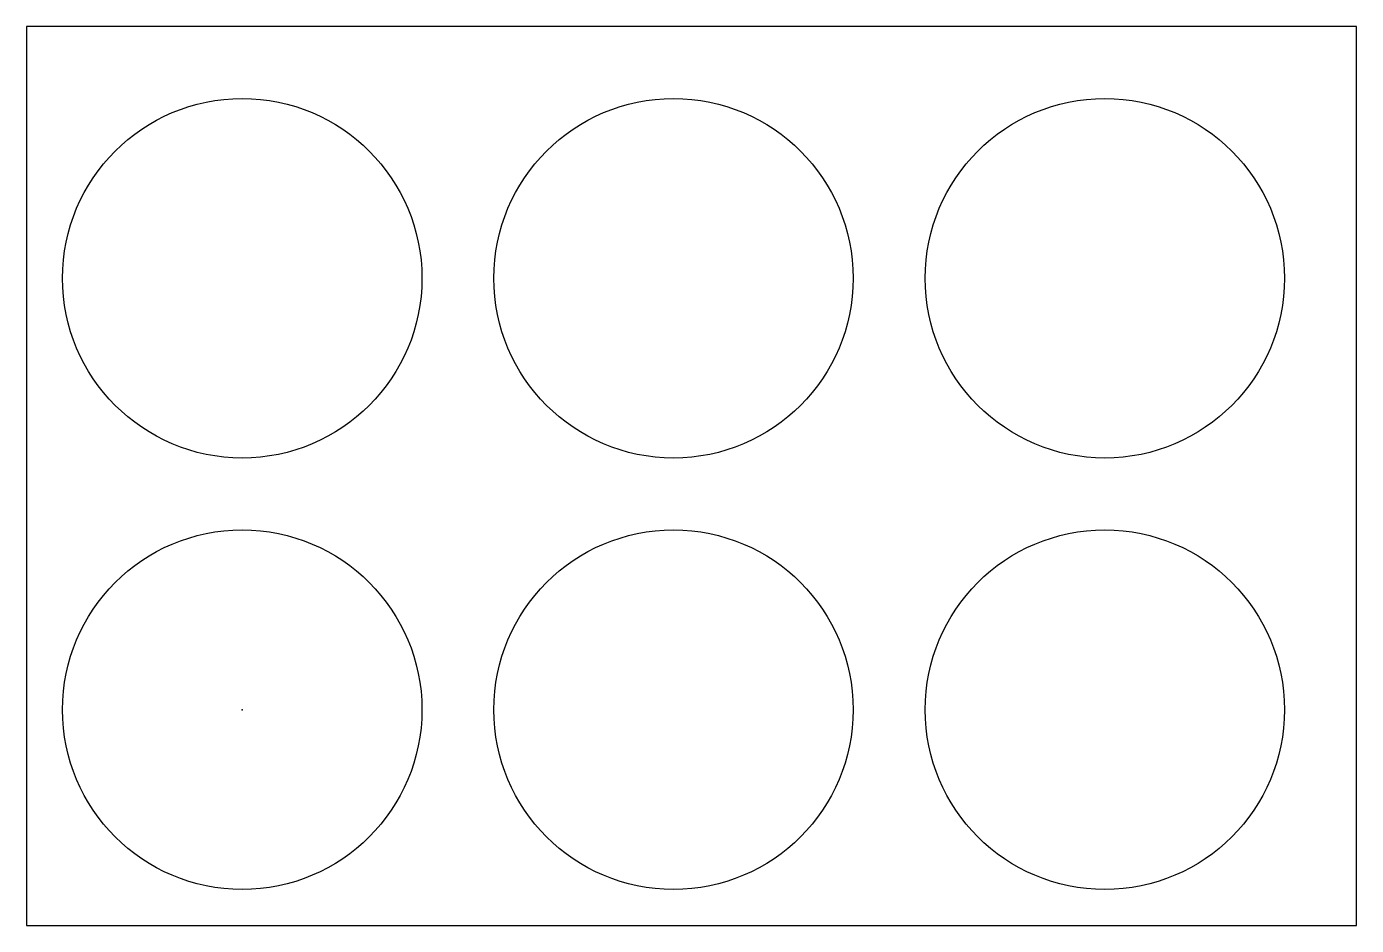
# Model space of a CAD drawing. Header units: millimetres. Extents: x 0 to 185, y 0 to 125.
import ezdxf

# ---------------------------------------------------------------- set-up
doc = ezdxf.new("R2010")
doc.units = ezdxf.units.MM
doc.layers.get('0').update_dxf_attribs({"linetype": 'CONTINUOUS'})

msp = doc.modelspace()

# ---------------------------------------------------------------- linework, layer by layer
msp.add_lwpolyline([(0, 0), (185, 0), (185, 125), (0, 125)], close=True)
for centre in [(30, 90), (90, 90), (150, 90), (30, 30), (90, 30), (150, 30)]:
    msp.add_circle(centre, 25)
msp.add_point((30, 30))

doc.saveas('drawing.dxf')
